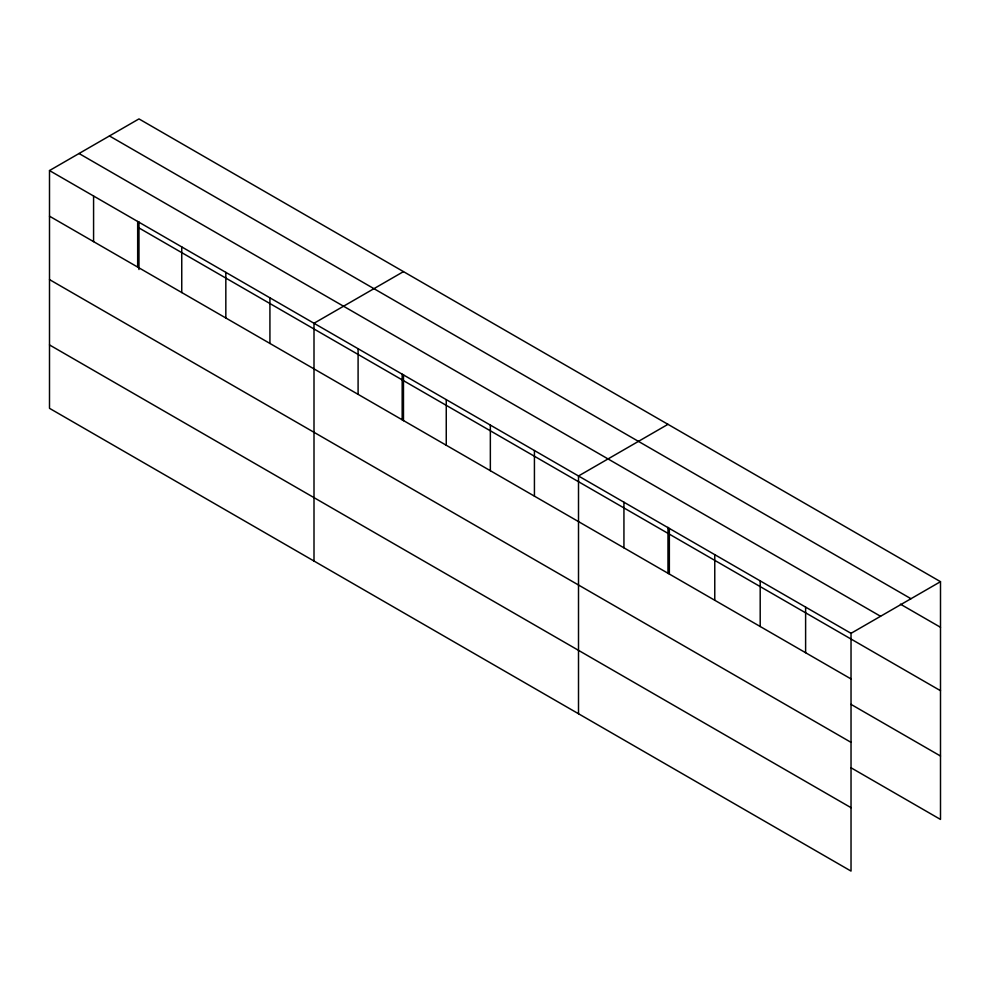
<?xml version="1.0" encoding="UTF-8"?>
<svg xmlns="http://www.w3.org/2000/svg" width="990" height="990" viewBox="0 0 990 990"><rect width="100%" height="100%" fill="white"/><g stroke="black" fill="none" stroke-linecap="round" stroke-linejoin="round"><path stroke-width="1.49" d="M49.5 170.565L851.029 633.328L851.029 871.089L49.5 408.325L49.5 170.565L138.971 118.911L940.5 581.675L940.5 819.435L850.992 767.757M403.475 271.619L314.003 323.272L314.003 561.045M667.978 424.326L578.507 475.98L578.507 713.753M851.029 633.328L940.5 581.675M109.445 135.952L910.973 598.715M900.417 604.16L940.5 627.289M79.027 153.512L880.555 616.275M138.971 227.935L940.5 690.698M49.5 216.179L851.029 678.942M850.992 704.36L940.5 756.026M49.5 279.588L851.029 742.351M49.5 344.928L851.029 807.679M805.613 607.105L805.613 652.719M760.196 580.882L760.196 626.497M714.768 554.648L714.768 600.274M669.351 528.425L669.351 574.052M667.978 527.324L667.978 573.445M623.935 502.202L623.935 547.829M534.427 450.537L534.427 496.151M490.347 425.081L490.347 470.708M446.255 399.626L446.255 445.253M403.475 374.616L403.475 420.738M402.175 374.171L402.175 419.797M358.095 348.728L358.095 394.342M269.923 297.817L269.923 343.443M225.831 272.374L225.831 317.988M181.752 246.918L181.752 292.545M138.971 221.896L138.971 269.515M137.672 221.463L137.672 267.09M93.58 196.008L93.58 241.634"/></g></svg>
